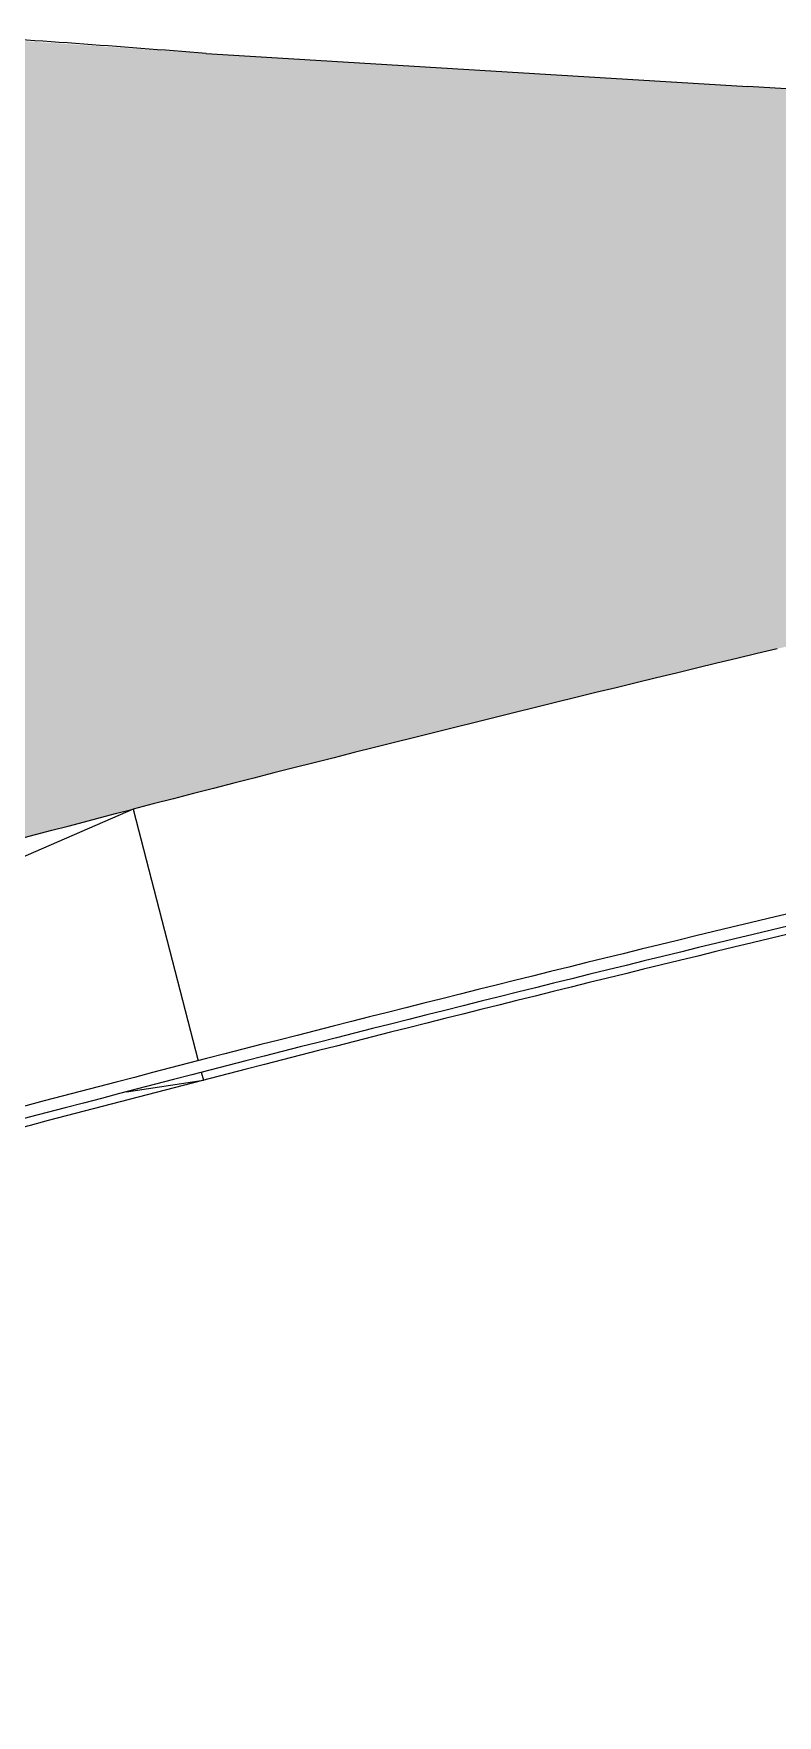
# Model space of a CAD drawing. Header units: millimetres. Extents: x 441061 to 442903, y 4515148 to 4515613.
# Drawn here: x 441875.75 to 441880.4, y 4515576.49 to 4515587 of the extents above; entities that cross this region are included whole.
import ezdxf

# ---------------------------------------------------------------- set-up
doc = ezdxf.new("R2010")
doc.units = ezdxf.units.MM
doc.layers.add('01_cesped', color=7, linetype='Continuous', true_color=0x659a66)
doc.layers.add('01_piscinas', color=254, linetype='Continuous')

msp = doc.modelspace()

# ---------------------------------------------------------------- hatches: boundary and pattern name
at = {"layer": '01_cesped', "true_color": 0xc1d7c2}
h = msp.add_hatch(color=9, dxfattribs=at)
h.dxf.hatch_style = 1
h.paths.add_polyline_path([(441858.715, 4515586.311), (441860.166, 4515586.524), (441861.642, 4515586.715), (441862.782, 4515586.84), (441864.108, 4515586.96), (441865.39, 4515587.051), (441866.676, 4515587.116), (441867.992, 4515587.156), (441869.192, 4515587.17), (441870.884, 4515587.162), (441872.394, 4515587.127), (441873.609, 4515587.08), (441875.196, 4515586.99), (441876.83, 4515586.877), (441878.339, 4515586.785), (441880.215, 4515586.671), (441881.891, 4515586.569), (441884.376, 4515586.418), (441886.207, 4515586.306), (441888.03, 4515586.195), (441889.247, 4515586.121), (441889.645, 4515586.097), (441889.801, 4515585.064), (441888.028, 4515584.784), (441887.013, 4515584.612), (441885.799, 4515584.381), (441884.566, 4515584.114), (441883.172, 4515583.803), (441880.399, 4515583.158), (441879.211, 4515582.87), (441878.384, 4515582.666), (441877.307, 4515582.395), (441876.374, 4515582.156), (441875.311, 4515581.879), (441874.144, 4515581.568), (441873.117, 4515581.289), (441872.079, 4515580.979), (441870.829, 4515580.591), (441869.152, 4515580.045), (441867.441, 4515579.458), (441866.348, 4515579.067), (441865.52, 4515578.762), (441864.659, 4515578.437), (441863.85, 4515578.125), (441862.746, 4515577.687), (441862.057, 4515577.407), (441861.633, 4515578.537), (441861.216, 4515579.648), (441860.699, 4515581.025), (441860.254, 4515582.211), (441859.759, 4515583.531), (441859.232, 4515584.932)])

# ---------------------------------------------------------------- linework, layer by layer
at = {"layer": '01_piscinas'}
for p, q in [((441876.83, 4515586.877), (441876.865, 4515586.875)), ((441876.865, 4515586.875), (441880.215, 4515586.671, 0)), ((441876.374, 4515582.156, 0), (441870.166, 4515579.458, 0)), ((441876.374, 4515582.156, 0), (441876.78, 4515580.583, 0)), ((441876.332, 4515580.389, 0), (441876.812, 4515580.462)), ((441876.799, 4515580.511, 0), (441876.812, 4515580.462))]:
    msp.add_line(p, q, dxfattribs=at)
at = {"layer": '01_piscinas', "elevation": 0}
msp.add_lwpolyline([(441889.645, 4515586.097), (441881.891, 4515586.569), (441880.215, 4515586.671)], dxfattribs=at)
at = {"layer": '01_piscinas'}
for points in [[(441897.872, 4515584.322, 0.016487), (441894.011, 4515583.992, 0.014757), (441886.573, 4515582.885, 0.006475), (441880.796, 4515581.582, 0.008166), (441873.562, 4515579.727, 0.021654), (441864.443, 4515576.612, 0.020322), (441856.159, 4515572.981, 0.00713), (441850.601, 4515570.121, 0.000222), (441850.429, 4515570.029), (441849.14, 4515569.33), (441847.851, 4515568.631, 0.002681), (441845.798, 4515567.485), (441838.897, 4515563.666), (441836.282, 4515562.223), (441828.367, 4515557.855), (441823.424, 4515555.116), (441810.255, 4515547.817), (441810.141, 4515547.753), (441820.923, 4515529.756)], [(441897.87, 4515584.247, 0.016462), (441894.02, 4515583.918, 0.014755), (441886.587, 4515582.812, 0.006474), (441880.814, 4515581.509, 0.008165), (441873.583, 4515579.655, 0.021653), (441864.47, 4515576.542, 0.020322), (441856.192, 4515572.914, 0.00713), (441850.636, 4515570.055, 0.000222), (441850.464, 4515569.963), (441849.175, 4515569.264), (441847.887, 4515568.565, 0.002681), (441845.835, 4515567.419), (441838.933, 4515563.6), (441836.318, 4515562.157), (441828.404, 4515557.79), (441823.461, 4515555.05), (441810.292, 4515547.751), (441810.245, 4515547.725), (441820.987, 4515529.795)]]:
    msp.add_lwpolyline(points, format="xyb", dxfattribs=at)
at = {"layer": '01_piscinas', "elevation": 0}
msp.add_lwpolyline([(441862.057, 4515577.407, -0.004276), (441863.85, 4515578.125, -0.021688), (441873.117, 4515581.289, -0.003659), (441876.374, 4515582.156)], format="xyb", dxfattribs=at)
at = {"layer": '01_piscinas'}
for centre, radius, start, end in [((441869.571, 4515497.352), 89.819, 85.3647, 86.40918), ((441933.985, 4515359.218), 230.262, 103.45718, 104.4893), ((441933.985, 4515359.218), 228.512, 103.45718, 105.3239)]:
    msp.add_arc(centre, radius, start, end, dxfattribs=at)

doc.saveas('drawing.dxf')
